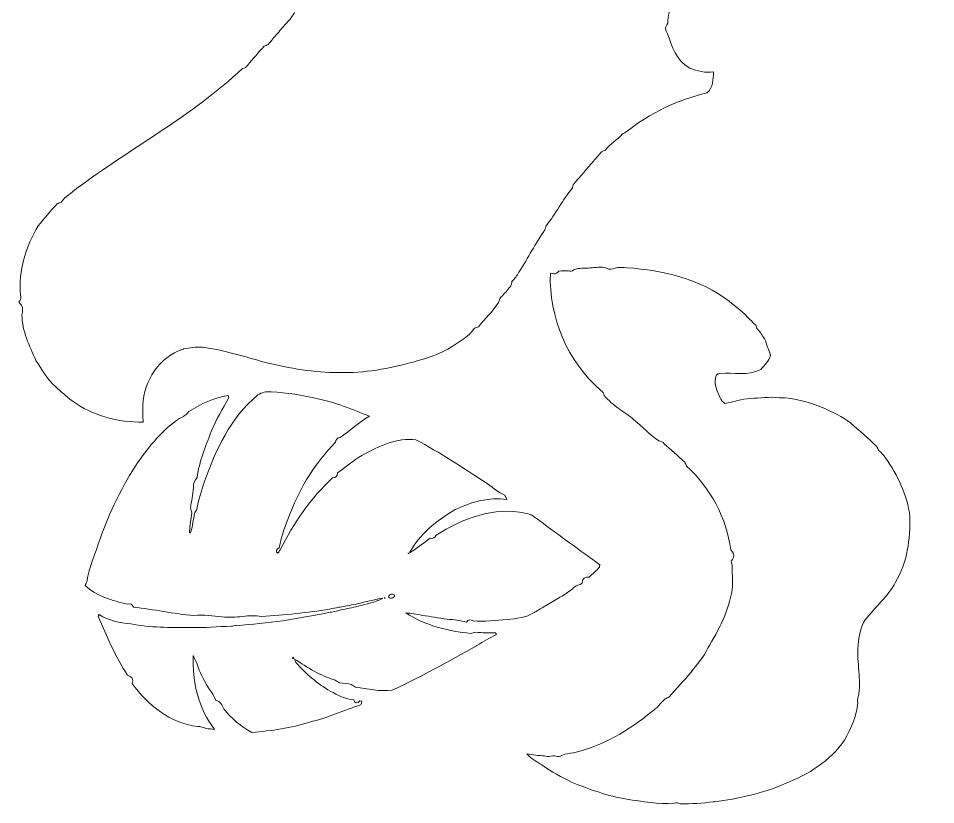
# Model space of a CAD drawing. Header units: millimetres. Extents: x 1315 to 1877, y -2074 to -1612.
# Drawn here: x 1727.4 to 1785.6, y -1933 to -1883.2 of the extents above; entities that cross this region are included whole.
import ezdxf

# ---------------------------------------------------------------- set-up
doc = ezdxf.new("R2010")
doc.units = ezdxf.units.MM
doc.header["$MEASUREMENT"] = 0
doc.layers.add('Layer 1', color=7, linetype='Continuous')

msp = doc.modelspace()

# ---------------------------------------------------------------- linework, layer by layer
at = {"layer": 'Layer 1', "color": 250, "lineweight": 9}
for points, knots in [([(1768.7746, -1839.0811), (1769.3798, -1838.9005), (1769.9965, -1838.6234), (1770.6403, -1838.6697), (1770.6403, -1838.6697), (1770.8175, -1838.7192), (1771.0152, -1838.7286), (1771.1668, -1838.6009), (1771.1668, -1838.6009), (1771.3886, -1838.4445), (1771.6702, -1838.5734), (1771.921, -1838.5554), (1771.921, -1838.5554), (1773.6891, -1838.6145), (1775.3751, -1839.3145), (1776.828, -1840.2919), (1776.828, -1840.2919), (1777.0095, -1840.4356), (1777.1842, -1840.5895), (1777.3536, -1840.7492), (1777.3536, -1840.7492), (1777.42, -1840.7714), (1777.5536, -1840.8129), (1777.6197, -1840.8333), (1777.6197, -1840.8333), (1777.9649, -1841.097), (1778.335, -1841.3541), (1778.6054, -1841.6966), (1778.6054, -1841.6966), (1778.6396, -1841.8375), (1778.7173, -1841.948), (1778.8378, -1842.0289), (1778.8378, -1842.0289), (1779.1564, -1842.2889), (1779.4904, -1842.5414), (1779.7476, -1842.8689), (1779.7476, -1842.8689), (1779.7528, -1842.875), (1779.7641, -1842.8883), (1779.7702, -1842.8953), (1779.7702, -1842.8953), (1779.9525, -1843.1357), (1780.1637, -1843.3505), (1780.3625, -1843.5756), (1780.3625, -1843.5756), (1780.3676, -1843.5818), (1780.378, -1843.594), (1780.3831, -1843.6001), (1780.3831, -1843.6001), (1782.8213, -1846.658), (1784.4814, -1850.3247), (1785.1983, -1854.1675), (1785.1983, -1854.1675), (1785.1998, -1854.1758), (1785.2039, -1854.1914), (1785.2054, -1854.1998), (1785.2054, -1854.1998), (1785.2815, -1854.5251), (1785.3057, -1854.8598), (1785.3541, -1855.1908), (1785.3541, -1855.1908), (1785.3556, -1855.1992), (1785.3587, -1855.214), (1785.3602, -1855.2224), (1785.3602, -1855.2224), (1785.5086, -1856.0474), (1785.5591, -1856.8932), (1785.564, -1857.7291), (1785.564, -1857.7291), (1785.5025, -1857.8473), (1785.4922, -1857.9708), (1785.5336, -1858.0971), (1785.5336, -1858.0971), (1785.578, -1860.7181), (1784.7794, -1863.2732), (1783.7386, -1865.6516), (1783.7386, -1865.6516), (1783.3844, -1866.2643), (1783.1475, -1866.9535), (1782.7063, -1867.507), (1782.7063, -1867.507), (1782.6906, -1867.5739), (1782.6585, -1867.7065), (1782.6429, -1867.7734), (1782.6429, -1867.7734), (1782.5377, -1867.9201), (1782.4224, -1868.0581), (1782.2991, -1868.1874), (1782.2991, -1868.1874), (1782.2795, -1868.2527), (1782.2398, -1868.3841), (1782.2203, -1868.4494), (1782.2203, -1868.4494), (1781.8978, -1868.8852), (1781.6911, -1869.4033), (1781.279, -1869.7709), (1781.279, -1869.7709), (1781.2605, -1869.8371), (1781.2219, -1869.9712), (1781.2035, -1870.0374), (1781.2035, -1870.0374), (1780.9435, -1870.3963), (1780.6448, -1870.7253), (1780.3491, -1871.0552), (1780.3491, -1871.0552), (1780.2436, -1871.1495), (1780.1898, -1871.2688), (1780.1855, -1871.4117), (1780.1855, -1871.4117), (1779.4568, -1872.3544), (1778.6427, -1873.2361), (1777.8661, -1874.1414), (1777.8661, -1874.1414), (1777.383, -1874.4617), (1777.0372, -1874.9247), (1776.6497, -1875.3449), (1776.6497, -1875.3449), (1776.586, -1875.3721), (1776.4588, -1875.4249), (1776.3952, -1875.4522), (1776.3952, -1875.4522), (1775.8812, -1876.1351), (1775.1216, -1876.5682), (1774.5368, -1877.1833), (1774.5368, -1877.1833), (1774.4744, -1877.2114), (1774.3491, -1877.2676), (1774.2865, -1877.2958), (1774.2865, -1877.2958), (1774.1749, -1877.4439), (1774.0539, -1877.5806), (1773.9229, -1877.7086), (1773.9229, -1877.7086), (1773.8602, -1877.7349), (1773.7319, -1877.7868), (1773.6691, -1877.813), (1773.6691, -1877.813), (1773.439, -1878.0929), (1773.1059, -1878.2633), (1772.8552, -1878.5222), (1772.8552, -1878.5222), (1772.7937, -1878.5512), (1772.6706, -1878.6112), (1772.6093, -1878.6419), (1772.6093, -1878.6419), (1771.4485, -1879.7504), (1770.0714, -1880.6501), (1769.0774, -1881.9317), (1769.0774, -1881.9317), (1769.0561, -1881.9971), (1769.0144, -1882.1286), (1768.993, -1882.1941), (1768.993, -1882.1941), (1768.7498, -1882.5864), (1768.5646, -1883.0289), (1768.5869, -1883.4997), (1768.5869, -1883.4997), (1768.5869, -1883.4997), (1768.5321, -1883.5938), (1768.5321, -1883.5938), (1768.5321, -1883.5938), (1768.3921, -1883.7526), (1768.4485, -1883.9649), (1768.5597, -1884.1216), (1768.5597, -1884.1216), (1768.8496, -1884.9585), (1769.1396, -1885.909), (1769.993, -1886.3464), (1769.993, -1886.3464), (1770.4671, -1886.5151), (1770.9721, -1886.674), (1771.4822, -1886.5878), (1771.4822, -1886.5878), (1771.4852, -1887.0489), (1771.4657, -1887.5885), (1771.079, -1887.9064), (1771.079, -1887.9064), (1769.2298, -1888.3514), (1767.454, -1889.1995), (1765.9613, -1890.3816), (1765.9613, -1890.3816), (1765.899, -1890.4136), (1765.7781, -1890.4771), (1765.7167, -1890.5078), (1765.7167, -1890.5078), (1765.405, -1890.9009), (1764.9365, -1891.1292), (1764.6354, -1891.5382), (1764.6354, -1891.5382), (1764.5711, -1891.5683), (1764.4453, -1891.6294), (1764.3821, -1891.6604), (1764.3821, -1891.6604), (1763.8283, -1892.3004), (1763.2816, -1892.9463), (1762.7227, -1893.58), (1762.7227, -1893.58), (1762.6182, -1893.675), (1762.5605, -1893.7929), (1762.5515, -1893.9351), (1762.5515, -1893.9351), (1761.9186, -1894.6832), (1761.4982, -1895.5859), (1760.8781, -1896.3414), (1760.8781, -1896.3414), (1760.8597, -1896.4074), (1760.8217, -1896.5388), (1760.8022, -1896.604), (1760.8022, -1896.604), (1760.1971, -1897.4456), (1759.7379, -1898.3831), (1759.1741, -1899.2516), (1759.1741, -1899.2516), (1759.1691, -1899.2595), (1759.1619, -1899.274), (1759.1567, -1899.2819), (1759.1567, -1899.2819), (1759.0333, -1899.4984), (1758.8844, -1899.6982), (1758.708, -1899.8727), (1758.708, -1899.8727), (1758.6924, -1899.9394), (1758.6603, -1900.0723), (1758.6438, -1900.14), (1758.6438, -1900.14), (1758.4817, -1900.365), (1758.2907, -1900.5689), (1758.1027, -1900.7733), (1758.1027, -1900.7733), (1757.9666, -1900.8848), (1757.9118, -1901.054), (1757.8583, -1901.2138), (1757.8583, -1901.2138), (1757.498, -1901.7724), (1756.9982, -1902.2301), (1756.5864, -1902.7514), (1756.5864, -1902.7514), (1756.5232, -1902.7722), (1756.3981, -1902.8163), (1756.335, -1902.8371), (1756.335, -1902.8371), (1755.9847, -1903.3519), (1755.427, -1903.6536), (1754.9228, -1903.9925), (1754.9228, -1903.9925), (1754.1743, -1904.4876), (1753.2988, -1904.7271), (1752.4488, -1904.9815), (1752.4488, -1904.9815), (1750.915, -1905.3819), (1749.3387, -1905.7041), (1747.7455, -1905.6383), (1747.7455, -1905.6383), (1746.1711, -1905.6745), (1744.6145, -1905.3612), (1743.0884, -1905.0045), (1743.0884, -1905.0045), (1741.7638, -1904.6467), (1740.4521, -1904.2109), (1739.0854, -1904.042), (1739.0854, -1904.042), (1738.6834, -1904.0188), (1738.2779, -1904.0625), (1737.8869, -1904.1519), (1737.8869, -1904.1519), (1737.8769, -1904.1554), (1737.8559, -1904.1618), (1737.8458, -1904.1654), (1737.8458, -1904.1654), (1736.3525, -1904.6425), (1735.368, -1906.1746), (1735.3149, -1907.7106), (1735.3149, -1907.7106), (1735.3146, -1907.7191), (1735.3131, -1907.7352), (1735.3127, -1907.7437), (1735.3127, -1907.7437), (1735.2838, -1908.0937), (1735.3027, -1908.4449), (1735.3337, -1908.794), (1735.3337, -1908.794), (1733.7361, -1908.8084), (1732.1247, -1908.3887), (1730.8205, -1907.4433), (1730.8205, -1907.4433), (1730.455, -1907.1587), (1730.1108, -1906.8471), (1729.7696, -1906.5361), (1729.7696, -1906.5361), (1729.2435, -1906.0751), (1728.9034, -1905.4565), (1728.5263, -1904.8792), (1728.5263, -1904.8792), (1728.1244, -1903.9615), (1727.6444, -1903.017), (1727.6415, -1901.9942), (1727.6415, -1901.9942), (1727.672, -1901.7641), (1727.7448, -1901.4867), (1727.5492, -1901.3046), (1727.5492, -1901.3046), (1727.5492, -1901.3046), (1727.449, -1901.1817), (1727.449, -1901.1817), (1727.449, -1901.1817), (1727.449, -1901.1817), (1727.5036, -1901.096), (1727.5036, -1901.096), (1727.5036, -1901.096), (1727.5804, -1900.9843), (1727.5928, -1900.8624), (1727.5388, -1900.7305), (1727.5388, -1900.7305), (1727.4114, -1899.1996), (1727.8791, -1897.6539), (1728.6668, -1896.3485), (1728.6668, -1896.3485), (1729.0506, -1895.8677), (1729.4534, -1895.3995), (1729.8741, -1894.9488), (1729.8741, -1894.9488), (1729.9369, -1894.9224), (1730.063, -1894.867), (1730.1266, -1894.8397), (1730.1266, -1894.8397), (1730.3838, -1894.4838), (1730.7783, -1894.2684), (1731.1046, -1893.9823), (1731.1046, -1893.9823), (1734.5742, -1891.3976), (1738.4522, -1889.3542), (1741.6231, -1886.3766), (1741.6231, -1886.3766), (1741.76, -1886.3532), (1741.8675, -1886.285), (1741.946, -1886.1713), (1741.946, -1886.1713), (1742.2884, -1885.761), (1742.6254, -1885.3429), (1743.0007, -1884.9611), (1743.0007, -1884.9611), (1743.0644, -1884.9338), (1743.1904, -1884.8785), (1743.2541, -1884.8511), (1743.2541, -1884.8511), (1743.3271, -1884.7622), (1743.473, -1884.5842), (1743.546, -1884.4953), (1743.546, -1884.4953), (1743.6485, -1884.3864), (1743.7458, -1884.2731), (1743.8383, -1884.1555), (1743.8383, -1884.1555), (1744.0551, -1883.8973), (1744.279, -1883.645), (1744.5056, -1883.3936), (1744.5056, -1883.3936), (1744.7124, -1883.1877), (1744.8661, -1882.938), (1744.9926, -1882.6752), (1744.9926, -1882.6752), (1745.1535, -1882.395), (1745.3775, -1882.1568), (1745.5979, -1881.9228), (1745.5979, -1881.9228), (1745.6193, -1881.8574), (1745.6591, -1881.726), (1745.6793, -1881.6597), (1745.6793, -1881.6597), (1746.0602, -1881.0507), (1746.3659, -1880.3788), (1746.8596, -1879.8512), (1746.8596, -1879.8512), (1746.9921, -1879.7419), (1747.0451, -1879.5748), (1747.0922, -1879.4146), (1747.0922, -1879.4146), (1747.5084, -1878.7176), (1748.1968, -1878.2598), (1748.7426, -1877.6758), (1748.7426, -1877.6758), (1748.8053, -1877.6476), (1748.9304, -1877.5913), (1748.993, -1877.5632), (1748.993, -1877.5632), (1749.2688, -1877.1167), (1749.7996, -1876.9699), (1750.1672, -1876.6216), (1750.1672, -1876.6216), (1750.4628, -1876.3752), (1750.8032, -1876.1902), (1751.1155, -1875.9669), (1751.1155, -1875.9669), (1751.6581, -1875.6279), (1752.1997, -1875.2862), (1752.7161, -1874.9089), (1752.7161, -1874.9089), (1753.4773, -1874.4211), (1754.2171, -1873.8995), (1754.9301, -1873.3441), (1754.9301, -1873.3441), (1755.6435, -1872.9444), (1756.2649, -1872.3435), (1756.7253, -1871.6704), (1756.7253, -1871.6704), (1756.7253, -1871.6704), (1756.7572, -1871.6577), (1756.7572, -1871.6577), (1756.7572, -1871.6577), (1756.9952, -1871.6059), (1757.1141, -1871.3804), (1757.1775, -1871.1648), (1757.1775, -1871.1648), (1757.3954, -1870.7207), (1757.8433, -1870.4291), (1758.0369, -1869.9627), (1758.0369, -1869.9627), (1759.1311, -1868.1447), (1759.3595, -1865.9851), (1759.5864, -1863.9183), (1759.5864, -1863.9183), (1759.5867, -1863.9099), (1759.5875, -1863.8948), (1759.5888, -1863.8872), (1759.5888, -1863.8872), (1759.6048, -1863.676), (1759.6197, -1863.464), (1759.6347, -1863.2519), (1759.6347, -1863.2519), (1759.635, -1863.2434), (1759.6365, -1863.2274), (1759.637, -1863.2189), (1759.637, -1863.2189), (1759.6591, -1862.7915), (1759.6973, -1862.3658), (1759.7214, -1861.9383), (1759.7214, -1861.9383), (1759.7217, -1861.9298), (1759.7223, -1861.9129), (1759.7227, -1861.9045), (1759.7227, -1861.9045), (1759.8764, -1859.651), (1759.8152, -1857.3801), (1760.1774, -1855.1437), (1760.1774, -1855.1437), (1760.2832, -1854.3698), (1760.6071, -1853.6524), (1760.9242, -1852.9451), (1760.9242, -1852.9451), (1761.0459, -1852.694), (1761.1552, -1852.4269), (1761.3625, -1852.2286), (1761.3625, -1852.2286), (1761.382, -1852.1634), (1761.4198, -1852.0302), (1761.4392, -1851.965), (1761.4392, -1851.965), (1761.8024, -1851.5081), (1762.0094, -1850.9449), (1762.46, -1850.5529), (1762.46, -1850.5529), (1762.4755, -1850.486), (1762.5058, -1850.3535), (1762.5214, -1850.2867), (1762.5214, -1850.2867), (1762.9954, -1849.695), (1763.5102, -1849.1368), (1763.9911, -1848.5493), (1763.9911, -1848.5493), (1764.0981, -1848.4371), (1764.2016, -1848.3187), (1764.2993, -1848.1951), (1764.2993, -1848.1951), (1765.0543, -1847.2278), (1765.9258, -1846.3624), (1766.692, -1845.4046), (1766.692, -1845.4046), (1767.0673, -1844.9601), (1767.4771, -1844.5382), (1767.758, -1844.0229), (1767.758, -1844.0229), (1767.9333, -1843.7482), (1768.153, -1843.5028), (1768.3779, -1843.2655), (1768.3779, -1843.2655), (1768.3974, -1843.2003), (1768.4344, -1843.068), (1768.4539, -1843.0029), (1768.4539, -1843.0029), (1768.9785, -1842.1758), (1769.4633, -1841.2045), (1769.3011, -1840.1966), (1769.3011, -1840.1966), (1769.2804, -1839.8596), (1769.1133, -1839.5591), (1768.9135, -1839.2948), (1768.9135, -1839.2948), (1768.9093, -1839.2876), (1768.9006, -1839.2733), (1768.8955, -1839.267), (1768.8955, -1839.267), (1768.8955, -1839.267), (1768.7746, -1839.0811), (1768.7746, -1839.0811)], [0, 0, 0, 0, 0.007874, 0.007874, 0.007874, 0.007874, 0.015748, 0.015748, 0.015748, 0.015748, 0.023622, 0.023622, 0.023622, 0.023622, 0.0314961, 0.0314961, 0.0314961, 0.0314961, 0.0393701, 0.0393701, 0.0393701, 0.0393701, 0.0472441, 0.0472441, 0.0472441, 0.0472441, 0.0551181, 0.0551181, 0.0551181, 0.0551181, 0.0629921, 0.0629921, 0.0629921, 0.0629921, 0.0708661, 0.0708661, 0.0708661, 0.0708661, 0.0787402, 0.0787402, 0.0787402, 0.0787402, 0.0866142, 0.0866142, 0.0866142, 0.0866142, 0.0944882, 0.0944882, 0.0944882, 0.0944882, 0.1023622, 0.1023622, 0.1023622, 0.1023622, 0.1102362, 0.1102362, 0.1102362, 0.1102362, 0.1181102, 0.1181102, 0.1181102, 0.1181102, 0.1259843, 0.1259843, 0.1259843, 0.1259843, 0.1338583, 0.1338583, 0.1338583, 0.1338583, 0.1417323, 0.1417323, 0.1417323, 0.1417323, 0.1496063, 0.1496063, 0.1496063, 0.1496063, 0.1574803, 0.1574803, 0.1574803, 0.1574803, 0.1653543, 0.1653543, 0.1653543, 0.1653543, 0.1732283, 0.1732283, 0.1732283, 0.1732283, 0.1811024, 0.1811024, 0.1811024, 0.1811024, 0.1889764, 0.1889764, 0.1889764, 0.1889764, 0.1968504, 0.1968504, 0.1968504, 0.1968504, 0.2047244, 0.2047244, 0.2047244, 0.2047244, 0.2125984, 0.2125984, 0.2125984, 0.2125984, 0.2204724, 0.2204724, 0.2204724, 0.2204724, 0.2283465, 0.2283465, 0.2283465, 0.2283465, 0.2362205, 0.2362205, 0.2362205, 0.2362205, 0.2440945, 0.2440945, 0.2440945, 0.2440945, 0.2519685, 0.2519685, 0.2519685, 0.2519685, 0.2598425, 0.2598425, 0.2598425, 0.2598425, 0.2677165, 0.2677165, 0.2677165, 0.2677165, 0.2755906, 0.2755906, 0.2755906, 0.2755906, 0.2834646, 0.2834646, 0.2834646, 0.2834646, 0.2913386, 0.2913386, 0.2913386, 0.2913386, 0.2992126, 0.2992126, 0.2992126, 0.2992126, 0.3070866, 0.3070866, 0.3070866, 0.3070866, 0.3149606, 0.3149606, 0.3149606, 0.3149606, 0.3228346, 0.3228346, 0.3228346, 0.3228346, 0.3307087, 0.3307087, 0.3307087, 0.3307087, 0.3385827, 0.3385827, 0.3385827, 0.3385827, 0.3464567, 0.3464567, 0.3464567, 0.3464567, 0.3543307, 0.3543307, 0.3543307, 0.3543307, 0.3622047, 0.3622047, 0.3622047, 0.3622047, 0.3700787, 0.3700787, 0.3700787, 0.3700787, 0.3779528, 0.3779528, 0.3779528, 0.3779528, 0.3858268, 0.3858268, 0.3858268, 0.3858268, 0.3937008, 0.3937008, 0.3937008, 0.3937008, 0.4015748, 0.4015748, 0.4015748, 0.4015748, 0.4094488, 0.4094488, 0.4094488, 0.4094488, 0.4173228, 0.4173228, 0.4173228, 0.4173228, 0.4251969, 0.4251969, 0.4251969, 0.4251969, 0.4330709, 0.4330709, 0.4330709, 0.4330709, 0.4409449, 0.4409449, 0.4409449, 0.4409449, 0.4488189, 0.4488189, 0.4488189, 0.4488189, 0.4566929, 0.4566929, 0.4566929, 0.4566929, 0.4645669, 0.4645669, 0.4645669, 0.4645669, 0.4724409, 0.4724409, 0.4724409, 0.4724409, 0.480315, 0.480315, 0.480315, 0.480315, 0.488189, 0.488189, 0.488189, 0.488189, 0.496063, 0.496063, 0.496063, 0.496063, 0.503937, 0.503937, 0.503937, 0.503937, 0.511811, 0.511811, 0.511811, 0.511811, 0.519685, 0.519685, 0.519685, 0.519685, 0.5275591, 0.5275591, 0.5275591, 0.5275591, 0.5354331, 0.5354331, 0.5354331, 0.5354331, 0.5433071, 0.5433071, 0.5433071, 0.5433071, 0.5511811, 0.5511811, 0.5511811, 0.5511811, 0.5590551, 0.5590551, 0.5590551, 0.5590551, 0.5669291, 0.5669291, 0.5669291, 0.5669291, 0.5748031, 0.5748031, 0.5748031, 0.5748031, 0.5826772, 0.5826772, 0.5826772, 0.5826772, 0.5905512, 0.5905512, 0.5905512, 0.5905512, 0.5984252, 0.5984252, 0.5984252, 0.5984252, 0.6062992, 0.6062992, 0.6062992, 0.6062992, 0.6141732, 0.6141732, 0.6141732, 0.6141732, 0.6220472, 0.6220472, 0.6220472, 0.6220472, 0.6299213, 0.6299213, 0.6299213, 0.6299213, 0.6377953, 0.6377953, 0.6377953, 0.6377953, 0.6456693, 0.6456693, 0.6456693, 0.6456693, 0.6535433, 0.6535433, 0.6535433, 0.6535433, 0.6614173, 0.6614173, 0.6614173, 0.6614173, 0.6692913, 0.6692913, 0.6692913, 0.6692913, 0.6771654, 0.6771654, 0.6771654, 0.6771654, 0.6850394, 0.6850394, 0.6850394, 0.6850394, 0.6929134, 0.6929134, 0.6929134, 0.6929134, 0.7007874, 0.7007874, 0.7007874, 0.7007874, 0.7086614, 0.7086614, 0.7086614, 0.7086614, 0.7165354, 0.7165354, 0.7165354, 0.7165354, 0.7244094, 0.7244094, 0.7244094, 0.7244094, 0.7322835, 0.7322835, 0.7322835, 0.7322835, 0.7401575, 0.7401575, 0.7401575, 0.7401575, 0.7480315, 0.7480315, 0.7480315, 0.7480315, 0.7559055, 0.7559055, 0.7559055, 0.7559055, 0.7637795, 0.7637795, 0.7637795, 0.7637795, 0.7716535, 0.7716535, 0.7716535, 0.7716535, 0.7795276, 0.7795276, 0.7795276, 0.7795276, 0.7874016, 0.7874016, 0.7874016, 0.7874016, 0.7952756, 0.7952756, 0.7952756, 0.7952756, 0.8031496, 0.8031496, 0.8031496, 0.8031496, 0.8110236, 0.8110236, 0.8110236, 0.8110236, 0.8188976, 0.8188976, 0.8188976, 0.8188976, 0.8267717, 0.8267717, 0.8267717, 0.8267717, 0.8346457, 0.8346457, 0.8346457, 0.8346457, 0.8425197, 0.8425197, 0.8425197, 0.8425197, 0.8503937, 0.8503937, 0.8503937, 0.8503937, 0.8582677, 0.8582677, 0.8582677, 0.8582677, 0.8661417, 0.8661417, 0.8661417, 0.8661417, 0.8740157, 0.8740157, 0.8740157, 0.8740157, 0.8818898, 0.8818898, 0.8818898, 0.8818898, 0.8897638, 0.8897638, 0.8897638, 0.8897638, 0.8976378, 0.8976378, 0.8976378, 0.8976378, 0.9055118, 0.9055118, 0.9055118, 0.9055118, 0.9133858, 0.9133858, 0.9133858, 0.9133858, 0.9212598, 0.9212598, 0.9212598, 0.9212598, 0.9291339, 0.9291339, 0.9291339, 0.9291339, 0.9370079, 0.9370079, 0.9370079, 0.9370079, 0.9448819, 0.9448819, 0.9448819, 0.9448819, 0.9527559, 0.9527559, 0.9527559, 0.9527559, 0.9606299, 0.9606299, 0.9606299, 0.9606299, 0.9685039, 0.9685039, 0.9685039, 0.9685039, 0.976378, 0.976378, 0.976378, 0.976378, 0.984252, 0.984252, 0.984252, 0.984252, 1, 1, 1, 1]), ([(1766.0222, -1899.0023), (1768.2961, -1899.1656), (1770.6457, -1899.7137), (1772.4844, -1901.1238), (1772.4844, -1901.1238), (1772.949, -1901.4807), (1773.4016, -1901.8551), (1773.8032, -1902.2832), (1773.8032, -1902.2832), (1773.9255, -1902.4022), (1774.0472, -1902.5242), (1774.167, -1902.6481), (1774.167, -1902.6481), (1774.1943, -1902.711), (1774.247, -1902.839), (1774.2723, -1902.9021), (1774.2723, -1902.9021), (1774.4689, -1903.071), (1774.5834, -1903.3085), (1774.7346, -1903.5148), (1774.7346, -1903.5148), (1774.8732, -1903.8549), (1774.9851, -1904.2031), (1775.097, -1904.5514), (1775.097, -1904.5514), (1775.026, -1904.9265), (1774.7286, -1905.1806), (1774.4825, -1905.4483), (1774.4825, -1905.4483), (1773.6711, -1905.8778), (1772.7648, -1905.6225), (1771.9018, -1905.7093), (1771.9018, -1905.7093), (1771.7279, -1905.6843), (1771.6031, -1905.851), (1771.6222, -1906.0129), (1771.6222, -1906.0129), (1771.5249, -1906.4318), (1771.7278, -1906.8289), (1771.8907, -1907.2012), (1771.8907, -1907.2012), (1771.9246, -1907.2628), (1771.9911, -1907.3871), (1772.0229, -1907.4489), (1772.0229, -1907.4489), (1772.072, -1907.4871), (1772.1683, -1907.5619), (1772.2165, -1907.5993), (1772.2165, -1907.5993), (1772.7582, -1907.5282), (1773.2722, -1907.305), (1773.8229, -1907.2895), (1773.8229, -1907.2895), (1774.4409, -1907.2699), (1775.0595, -1907.1679), (1775.6783, -1907.241), (1775.6783, -1907.241), (1776.6338, -1907.2572), (1777.5622, -1907.5392), (1778.4491, -1907.8781), (1778.4491, -1907.8781), (1779.0465, -1908.1529), (1779.6476, -1908.4435), (1780.18, -1908.8355), (1780.18, -1908.8355), (1780.7321, -1909.3371), (1781.3079, -1909.8137), (1781.8468, -1910.33), (1781.8468, -1910.33), (1781.875, -1910.3939), (1781.9285, -1910.5208), (1781.9557, -1910.5839), (1781.9557, -1910.5839), (1782.117, -1910.7107), (1782.259, -1910.8577), (1782.3787, -1911.0257), (1782.3787, -1911.0257), (1782.3838, -1911.0319), (1782.393, -1911.0454), (1782.398, -1911.0516), (1782.398, -1911.0516), (1783.1704, -1912.1598), (1783.784, -1913.4171), (1783.9464, -1914.7712), (1783.9464, -1914.7712), (1783.9636, -1916.2013), (1783.787, -1917.6948), (1783.0287, -1918.9415), (1783.0287, -1918.9415), (1782.5615, -1919.8577), (1781.7316, -1920.5093), (1781.1117, -1921.3167), (1781.1117, -1921.3167), (1780.8185, -1921.7971), (1780.7103, -1922.3619), (1780.6614, -1922.9175), (1780.6614, -1922.9175), (1780.661, -1922.926), (1780.6593, -1922.942), (1780.6588, -1922.9505), (1780.6588, -1922.9505), (1780.5672, -1924.0369), (1780.8805, -1925.1307), (1780.6695, -1926.2104), (1780.6695, -1926.2104), (1780.6101, -1926.3292), (1780.6018, -1926.4524), (1780.6422, -1926.5802), (1780.6422, -1926.5802), (1780.58, -1927.426), (1780.2133, -1928.2228), (1779.7925, -1928.9489), (1779.7925, -1928.9489), (1778.911, -1930.2789), (1777.4931, -1931.1336), (1776.0348, -1931.7088), (1776.0348, -1931.7088), (1774.6122, -1932.3334), (1773.0789, -1932.6744), (1771.5421, -1932.8479), (1771.5421, -1932.8479), (1771.5338, -1932.8493), (1771.5171, -1932.8522), (1771.5087, -1932.8537), (1771.5087, -1932.8537), (1770.8028, -1932.9525), (1770.0783, -1933.0067), (1769.3699, -1932.9886), (1769.3699, -1932.9886), (1769.2516, -1932.9207), (1769.1299, -1932.9066), (1769.0019, -1932.9434), (1769.0019, -1932.9434), (1767.9954, -1933.0427), (1766.9836, -1932.8529), (1765.9928, -1932.687), (1765.9928, -1932.687), (1764.7935, -1932.5094), (1763.6593, -1932.0769), (1762.5373, -1931.6324), (1762.5373, -1931.6324), (1761.8777, -1931.2883), (1761.1911, -1930.9785), (1760.6031, -1930.5157), (1760.6031, -1930.5157), (1760.2526, -1930.329), (1759.9221, -1930.1138), (1759.6594, -1929.8122), (1759.6594, -1929.8122), (1760.0273, -1929.9174), (1760.4094, -1929.9149), (1760.7847, -1929.9577), (1760.7847, -1929.9577), (1760.9545, -1930.0075), (1761.1296, -1929.9913), (1761.296, -1929.939), (1761.296, -1929.939), (1761.3496, -1929.9441), (1761.4553, -1929.9566), (1761.508, -1929.9608), (1761.508, -1929.9608), (1761.6405, -1930.0128), (1761.765, -1929.9978), (1761.881, -1929.9168), (1761.881, -1929.9168), (1762.1074, -1929.8029), (1762.371, -1929.8122), (1762.6136, -1929.7479), (1762.6136, -1929.7479), (1764.4579, -1929.3451), (1766.1118, -1928.3337), (1767.5666, -1927.16), (1767.5666, -1927.16), (1767.9007, -1926.9366), (1768.1392, -1926.6075), (1768.431, -1926.336), (1768.431, -1926.336), (1768.4929, -1926.3059), (1768.6194, -1926.245), (1768.6821, -1926.214), (1768.6821, -1926.214), (1769.1341, -1925.6799), (1769.6195, -1925.1738), (1770.0695, -1924.6361), (1770.0695, -1924.6361), (1770.4427, -1924.147), (1770.8845, -1923.6923), (1771.1356, -1923.1216), (1771.1356, -1923.1216), (1771.8267, -1921.9727), (1772.4591, -1920.7505), (1772.6751, -1919.4121), (1772.6751, -1919.4121), (1772.6764, -1919.4026), (1772.6791, -1919.3837), (1772.6795, -1919.3753), (1772.6795, -1919.3753), (1772.7194, -1918.9195), (1772.6692, -1918.4617), (1772.6846, -1918.0055), (1772.6846, -1918.0055), (1772.685, -1917.9952), (1772.6828, -1917.9738), (1772.682, -1917.9626), (1772.682, -1917.9626), (1772.6662, -1917.8728), (1772.6349, -1917.6929), (1772.6192, -1917.603), (1772.6192, -1917.603), (1772.6192, -1917.603), (1772.6911, -1917.4919), (1772.6911, -1917.4919), (1772.6911, -1917.4919), (1772.831, -1917.342), (1772.8066, -1917.1102), (1772.6582, -1916.9788), (1772.6582, -1916.9788), (1772.6582, -1916.9788), (1772.5881, -1916.8883), (1772.5881, -1916.8883), (1772.5881, -1916.8883), (1772.3196, -1914.8645), (1771.2932, -1912.9482), (1769.784, -1911.5811), (1769.784, -1911.5811), (1769.7559, -1911.5173), (1769.7012, -1911.3894), (1769.673, -1911.3256), (1769.673, -1911.3256), (1769.2355, -1910.9361), (1768.7944, -1910.5508), (1768.3639, -1910.1552), (1768.3639, -1910.1552), (1768.2724, -1910.0492), (1768.1564, -1909.9908), (1768.016, -1909.9776), (1768.016, -1909.9776), (1767.4439, -1909.5945), (1766.9806, -1909.0727), (1766.4442, -1908.6433), (1766.4442, -1908.6433), (1766.1521, -1908.3827), (1765.8278, -1908.1626), (1765.4994, -1907.9512), (1765.4994, -1907.9512), (1765.1665, -1907.6987), (1764.8384, -1907.429), (1764.5661, -1907.1103), (1764.5661, -1907.1103), (1764.5407, -1906.9694), (1764.4713, -1906.8584), (1764.356, -1906.7792), (1764.356, -1906.7792), (1762.2227, -1904.9739), (1761.0602, -1902.1227), (1761.1452, -1899.3469), (1761.1452, -1899.3469), (1761.1452, -1899.3469), (1761.261, -1899.3558), (1761.261, -1899.3558), (1761.261, -1899.3558), (1761.4031, -1899.4146), (1761.5217, -1899.3925), (1761.6174, -1899.2884), (1761.6174, -1899.2884), (1761.6174, -1899.2884), (1761.6843, -1899.215), (1761.6843, -1899.215), (1761.6843, -1899.215), (1761.8804, -1899.2051), (1762.0796, -1899.1695), (1762.2771, -1899.196), (1762.2771, -1899.196), (1762.4094, -1899.2479), (1762.531, -1899.2303), (1762.6401, -1899.1432), (1762.6401, -1899.1432), (1762.9514, -1898.9791), (1763.3288, -1899.0538), (1763.6697, -1899.0078), (1763.6697, -1899.0078), (1764.0146, -1899.0114), (1764.3821, -1898.8918), (1764.7133, -1899.0244), (1764.7133, -1899.0244), (1764.8801, -1899.1351), (1765.0777, -1899.1034), (1765.2477, -1899.0173), (1765.2477, -1899.0173), (1765.4866, -1898.9411), (1765.7434, -1898.9901), (1765.9902, -1898.9986), (1765.9902, -1898.9986), (1765.9978, -1899.0001), (1766.0147, -1899.001), (1766.0222, -1899.0023)], [0, 0, 0, 0, 0.0133333, 0.0133333, 0.0133333, 0.0133333, 0.0266667, 0.0266667, 0.0266667, 0.0266667, 0.04, 0.04, 0.04, 0.04, 0.0533333, 0.0533333, 0.0533333, 0.0533333, 0.0666667, 0.0666667, 0.0666667, 0.0666667, 0.08, 0.08, 0.08, 0.08, 0.0933333, 0.0933333, 0.0933333, 0.0933333, 0.1066667, 0.1066667, 0.1066667, 0.1066667, 0.12, 0.12, 0.12, 0.12, 0.1333333, 0.1333333, 0.1333333, 0.1333333, 0.1466667, 0.1466667, 0.1466667, 0.1466667, 0.16, 0.16, 0.16, 0.16, 0.1733333, 0.1733333, 0.1733333, 0.1733333, 0.1866667, 0.1866667, 0.1866667, 0.1866667, 0.2, 0.2, 0.2, 0.2, 0.2133333, 0.2133333, 0.2133333, 0.2133333, 0.2266667, 0.2266667, 0.2266667, 0.2266667, 0.24, 0.24, 0.24, 0.24, 0.2533333, 0.2533333, 0.2533333, 0.2533333, 0.2666667, 0.2666667, 0.2666667, 0.2666667, 0.28, 0.28, 0.28, 0.28, 0.2933333, 0.2933333, 0.2933333, 0.2933333, 0.3066667, 0.3066667, 0.3066667, 0.3066667, 0.32, 0.32, 0.32, 0.32, 0.3333333, 0.3333333, 0.3333333, 0.3333333, 0.3466667, 0.3466667, 0.3466667, 0.3466667, 0.36, 0.36, 0.36, 0.36, 0.3733333, 0.3733333, 0.3733333, 0.3733333, 0.3866667, 0.3866667, 0.3866667, 0.3866667, 0.4, 0.4, 0.4, 0.4, 0.4133333, 0.4133333, 0.4133333, 0.4133333, 0.4266667, 0.4266667, 0.4266667, 0.4266667, 0.44, 0.44, 0.44, 0.44, 0.4533333, 0.4533333, 0.4533333, 0.4533333, 0.4666667, 0.4666667, 0.4666667, 0.4666667, 0.48, 0.48, 0.48, 0.48, 0.4933333, 0.4933333, 0.4933333, 0.4933333, 0.5066667, 0.5066667, 0.5066667, 0.5066667, 0.52, 0.52, 0.52, 0.52, 0.5333333, 0.5333333, 0.5333333, 0.5333333, 0.5466667, 0.5466667, 0.5466667, 0.5466667, 0.56, 0.56, 0.56, 0.56, 0.5733333, 0.5733333, 0.5733333, 0.5733333, 0.5866667, 0.5866667, 0.5866667, 0.5866667, 0.6, 0.6, 0.6, 0.6, 0.6133333, 0.6133333, 0.6133333, 0.6133333, 0.6266667, 0.6266667, 0.6266667, 0.6266667, 0.64, 0.64, 0.64, 0.64, 0.6533333, 0.6533333, 0.6533333, 0.6533333, 0.6666667, 0.6666667, 0.6666667, 0.6666667, 0.68, 0.68, 0.68, 0.68, 0.6933333, 0.6933333, 0.6933333, 0.6933333, 0.7066667, 0.7066667, 0.7066667, 0.7066667, 0.72, 0.72, 0.72, 0.72, 0.7333333, 0.7333333, 0.7333333, 0.7333333, 0.7466667, 0.7466667, 0.7466667, 0.7466667, 0.76, 0.76, 0.76, 0.76, 0.7733333, 0.7733333, 0.7733333, 0.7733333, 0.7866667, 0.7866667, 0.7866667, 0.7866667, 0.8, 0.8, 0.8, 0.8, 0.8133333, 0.8133333, 0.8133333, 0.8133333, 0.8266667, 0.8266667, 0.8266667, 0.8266667, 0.84, 0.84, 0.84, 0.84, 0.8533333, 0.8533333, 0.8533333, 0.8533333, 0.8666667, 0.8666667, 0.8666667, 0.8666667, 0.88, 0.88, 0.88, 0.88, 0.8933333, 0.8933333, 0.8933333, 0.8933333, 0.9066667, 0.9066667, 0.9066667, 0.9066667, 0.92, 0.92, 0.92, 0.92, 0.9333333, 0.9333333, 0.9333333, 0.9333333, 0.9466667, 0.9466667, 0.9466667, 0.9466667, 0.96, 0.96, 0.96, 0.96, 0.9733333, 0.9733333, 0.9733333, 0.9733333, 1, 1, 1, 1]), ([(1739.8591, -1928.2691), (1739.6774, -1928.2507), (1739.4944, -1928.2308), (1739.3102, -1928.2121), (1739.3102, -1928.2121), (1739.1411, -1928.1356), (1738.9634, -1928.0912), (1738.7777, -1928.0801), (1738.7777, -1928.0801), (1737.0503, -1927.9013), (1735.6084, -1926.7159), (1734.6189, -1925.3535), (1734.6189, -1925.3535), (1734.7674, -1925.126), (1734.5712, -1924.8941), (1734.3426, -1924.8406), (1734.3426, -1924.8406), (1733.5559, -1923.6842), (1733.0325, -1922.3792), (1732.4739, -1921.1025), (1732.4739, -1921.1025), (1732.4739, -1921.1025), (1732.5371, -1920.9943), (1732.5371, -1920.9943), (1732.5371, -1920.9943), (1733.1396, -1921.3764), (1733.846, -1921.5067), (1734.5435, -1921.5822), (1734.5435, -1921.5822), (1735.7769, -1921.8264), (1737.037, -1921.807), (1738.2884, -1921.8104), (1738.2884, -1921.8104), (1738.3045, -1921.8101), (1738.3338, -1921.8107), (1738.35, -1921.8104), (1738.35, -1921.8104), (1739.2101, -1921.8357), (1740.0666, -1921.7536), (1740.9248, -1921.7305), (1740.9248, -1921.7305), (1741.0056, -1921.7188), (1741.1645, -1921.6934), (1741.2438, -1921.6816), (1741.2438, -1921.6816), (1743.2044, -1921.5601), (1745.154, -1921.2647), (1747.0753, -1920.8659), (1747.0753, -1920.8659), (1747.3376, -1920.8203), (1747.5989, -1920.7651), (1747.8563, -1920.7), (1747.8563, -1920.7), (1748.2252, -1920.6225), (1748.5928, -1920.5447), (1748.9596, -1920.4628), (1748.9596, -1920.4628), (1749.4836, -1920.3072), (1750.0445, -1920.2335), (1750.5231, -1919.9546), (1750.5231, -1919.9546), (1750.2859, -1919.9842), (1750.052, -1920.0354), (1749.8207, -1920.0965), (1749.8207, -1920.0965), (1749.6254, -1920.1402), (1749.4303, -1920.1827), (1749.2353, -1920.2253), (1749.2353, -1920.2253), (1748.8713, -1920.3236), (1748.5007, -1920.3942), (1748.1305, -1920.4622), (1748.1305, -1920.4622), (1747.9931, -1920.4867), (1747.8559, -1920.5087), (1747.718, -1920.5278), (1747.718, -1920.5278), (1747.5303, -1920.5661), (1747.3403, -1920.6014), (1747.1521, -1920.6422), (1747.1521, -1920.6422), (1745.7243, -1920.8755), (1744.2811, -1921.0247), (1742.8359, -1921.1081), (1742.8359, -1921.1081), (1742.438, -1921.0596), (1742.0333, -1921.03), (1741.6372, -1921.1194), (1741.6372, -1921.1194), (1741.206, -1921.1581), (1740.7731, -1921.155), (1740.3402, -1921.1426), (1740.3402, -1921.1426), (1739.746, -1921.0841), (1739.1482, -1920.969), (1738.5488, -1921.0583), (1738.5488, -1921.0583), (1737.2614, -1920.949), (1735.9963, -1920.6494), (1734.71, -1920.5243), (1734.71, -1920.5243), (1734.6546, -1920.3434), (1734.5256, -1920.2768), (1734.3219, -1920.3235), (1734.3219, -1920.3235), (1733.3747, -1920.1229), (1732.3628, -1919.8296), (1731.652, -1919.1394), (1731.652, -1919.1394), (1731.6769, -1919.0817), (1731.7289, -1918.9693), (1731.7535, -1918.9129), (1731.7535, -1918.9129), (1731.8883, -1917.9664), (1732.2959, -1917.091), (1732.5974, -1916.1913), (1732.5974, -1916.1913), (1733.1864, -1914.4674), (1734.0101, -1912.8272), (1735.0146, -1911.3085), (1735.0146, -1911.3085), (1735.7474, -1910.2725), (1736.5581, -1909.2617), (1737.6297, -1908.5584), (1737.6297, -1908.5584), (1737.8631, -1908.4655), (1738.0673, -1908.32), (1738.2233, -1908.1205), (1738.2233, -1908.1205), (1738.9883, -1907.6379), (1739.8129, -1907.2218), (1740.7217, -1907.1034), (1740.7217, -1907.1034), (1740.7217, -1907.1034), (1740.7484, -1907.2345), (1740.7484, -1907.2345), (1740.7484, -1907.2345), (1740.3972, -1907.9595), (1739.9294, -1908.6251), (1739.6417, -1909.3811), (1739.6417, -1909.3811), (1739.29, -1910.3373), (1738.8763, -1911.2881), (1738.7427, -1912.3057), (1738.7427, -1912.3057), (1738.5869, -1912.4853), (1738.5071, -1912.7113), (1738.5179, -1912.9469), (1738.5179, -1912.9469), (1738.4668, -1913.3791), (1738.3907, -1913.809), (1738.3267, -1914.2379), (1738.3267, -1914.2379), (1738.3482, -1914.3161), (1738.3899, -1914.4722), (1738.4116, -1914.5491), (1738.4116, -1914.5491), (1738.3386, -1914.9406), (1738.2894, -1915.3343), (1738.2705, -1915.7301), (1738.2705, -1915.7301), (1738.2705, -1915.7301), (1738.2662, -1915.803), (1738.2662, -1915.803), (1738.2662, -1915.803), (1738.2662, -1915.803), (1738.3379, -1915.8139), (1738.3379, -1915.8139), (1738.3379, -1915.8139), (1738.3379, -1915.8139), (1738.3541, -1915.7428), (1738.3541, -1915.7428), (1738.3541, -1915.7428), (1738.4533, -1915.3647), (1738.5213, -1914.9791), (1738.5713, -1914.5895), (1738.5713, -1914.5895), (1738.6126, -1914.5209), (1738.695, -1914.3836), (1738.7361, -1914.315), (1738.7361, -1914.315), (1738.8236, -1913.7237), (1739.0298, -1913.1601), (1739.2036, -1912.5899), (1739.2036, -1912.5899), (1739.9269, -1910.5641), (1740.8639, -1908.496), (1742.5614, -1907.0987), (1742.5614, -1907.0987), (1742.5719, -1907.0911), (1742.5928, -1907.0769), (1742.6035, -1907.0691), (1742.6035, -1907.0691), (1742.8505, -1906.8954), (1743.1473, -1906.8443), (1743.4426, -1906.8719), (1743.4426, -1906.8719), (1744.445, -1906.9204), (1745.4325, -1907.084), (1746.4086, -1907.3145), (1746.4086, -1907.3145), (1747.5364, -1907.541), (1748.6015, -1907.9948), (1749.6695, -1908.4118), (1749.6695, -1908.4118), (1749.0212, -1908.8213), (1748.4424, -1909.3283), (1747.8078, -1909.7546), (1747.8078, -1909.7546), (1747.636, -1909.7925), (1747.5399, -1909.897), (1747.5204, -1910.0692), (1747.5204, -1910.0692), (1746.2739, -1911.3412), (1745.3123, -1912.8693), (1744.6653, -1914.5267), (1744.6653, -1914.5267), (1744.3917, -1915.2595), (1744.0619, -1915.9837), (1743.9564, -1916.7648), (1743.9564, -1916.7648), (1743.8084, -1916.7877), (1743.6589, -1917.0847), (1743.883, -1917.0973), (1743.883, -1917.0973), (1743.9139, -1917.0445), (1743.978, -1916.9392), (1744.0087, -1916.8864), (1744.0087, -1916.8864), (1744.8702, -1915.2093), (1745.9342, -1913.5978), (1747.3397, -1912.3261), (1747.3397, -1912.3261), (1747.5378, -1912.3161), (1747.6392, -1912.2126), (1747.6441, -1912.014), (1747.6441, -1912.014), (1748.1483, -1911.6281), (1748.6462, -1911.2305), (1749.1923, -1910.903), (1749.1923, -1910.903), (1749.204, -1910.8967), (1749.2245, -1910.8852), (1749.2361, -1910.8789), (1749.2361, -1910.8789), (1750.2617, -1910.3103), (1751.4292, -1909.7579), (1752.6257, -1909.9106), (1752.6257, -1909.9106), (1754.1381, -1910.7122), (1755.5674, -1911.663), (1757.0024, -1912.5945), (1757.0024, -1912.5945), (1757.4246, -1912.8608), (1757.7877, -1913.2249), (1758.2536, -1913.4163), (1758.2536, -1913.4163), (1758.2871, -1913.4856), (1758.3544, -1913.6231), (1758.388, -1913.6921), (1758.388, -1913.6921), (1757.2638, -1913.521), (1756.1468, -1913.8565), (1755.133, -1914.3212), (1755.133, -1914.3212), (1755.1215, -1914.3262), (1755.0997, -1914.3376), (1755.0884, -1914.3424), (1755.0884, -1914.3424), (1753.9497, -1915.021), (1752.8342, -1915.8904), (1752.215, -1917.084), (1752.215, -1917.084), (1752.6675, -1916.7998), (1753.0886, -1916.4681), (1753.5195, -1916.1512), (1753.5195, -1916.1512), (1753.6975, -1916.185), (1753.8261, -1916.1217), (1753.9058, -1915.9587), (1753.9058, -1915.9587), (1755.5563, -1914.8966), (1757.577, -1914.1345), (1759.5569, -1914.5538), (1759.5569, -1914.5538), (1759.9161, -1914.5925), (1760.1859, -1914.8489), (1760.4691, -1915.0446), (1760.4691, -1915.0446), (1761.7238, -1915.9928), (1763.0102, -1916.8976), (1764.275, -1917.8312), (1764.275, -1917.8312), (1764.275, -1917.8312), (1764.253, -1917.9764), (1764.253, -1917.9764), (1764.253, -1917.9764), (1764.0612, -1918.208), (1763.8412, -1918.4139), (1763.6135, -1918.6092), (1763.6135, -1918.6092), (1763.3647, -1918.5659), (1763.159, -1918.7406), (1763.158, -1918.9919), (1763.158, -1918.9919), (1763.1265, -1919.0139), (1763.0649, -1919.0593), (1763.0334, -1919.0813), (1763.0334, -1919.0813), (1762.8324, -1919.1094), (1762.6663, -1919.2259), (1762.5393, -1919.3751), (1762.5393, -1919.3751), (1762.299, -1919.5565), (1762.0479, -1919.7202), (1761.7884, -1919.8706), (1761.7884, -1919.8706), (1761.7708, -1919.88), (1761.7357, -1919.9), (1761.7179, -1919.9107), (1761.7179, -1919.9107), (1761.4369, -1920.0699), (1761.1668, -1920.2454), (1760.8888, -1920.4104), (1760.8888, -1920.4104), (1760.8785, -1920.4168), (1760.8567, -1920.4281), (1760.8463, -1920.4347), (1760.8463, -1920.4347), (1760.6158, -1920.5694), (1760.3877, -1920.7058), (1760.1576, -1920.838), (1760.1576, -1920.838), (1760.146, -1920.8442), (1760.1254, -1920.8559), (1760.1137, -1920.8621), (1760.1137, -1920.8621), (1759.6058, -1921.1939), (1758.9904, -1921.2393), (1758.4043, -1921.3024), (1758.4043, -1921.3024), (1757.6917, -1921.3798), (1756.973, -1921.4361), (1756.2552, -1921.3977), (1756.2552, -1921.3977), (1756.0766, -1921.2876), (1755.9353, -1921.3116), (1755.8293, -1921.4719), (1755.8293, -1921.4719), (1755.4293, -1921.3668), (1755.0174, -1921.3134), (1754.6051, -1921.2895), (1754.6051, -1921.2895), (1754.0727, -1921.211), (1753.5418, -1921.1221), (1753.0101, -1921.0398), (1753.0101, -1921.0398), (1752.6693, -1920.9584), (1752.3227, -1920.907), (1751.9737, -1920.8806), (1751.9737, -1920.8806), (1753.2004, -1921.6867), (1754.6623, -1922.0377), (1756.1053, -1922.1881), (1756.1053, -1922.1881), (1756.1828, -1922.1704), (1756.3381, -1922.134), (1756.4172, -1922.1165), (1756.4172, -1922.1165), (1756.8315, -1922.1529), (1757.2487, -1922.1362), (1757.6651, -1922.1422), (1757.6651, -1922.1422), (1757.6651, -1922.1422), (1757.7278, -1922.2575), (1757.7278, -1922.2575), (1757.7278, -1922.2575), (1757.3022, -1922.4694), (1756.8906, -1922.7049), (1756.4873, -1922.9552), (1756.4873, -1922.9552), (1756.4873, -1922.9552), (1756.4697, -1922.9658), (1756.4697, -1922.9658), (1756.4697, -1922.9658), (1756.4697, -1922.9658), (1756.4535, -1922.9755), (1756.4535, -1922.9755), (1756.4535, -1922.9755), (1754.6959, -1923.9595), (1752.9348, -1924.9404), (1751.1056, -1925.7879), (1751.1056, -1925.7879), (1750.3263, -1925.882), (1749.5587, -1925.6968), (1748.7893, -1925.6023), (1748.7893, -1925.6023), (1748.7243, -1925.555), (1748.5941, -1925.4616), (1748.5291, -1925.4142), (1748.5291, -1925.4142), (1748.2746, -1925.3807), (1748.0223, -1925.3437), (1747.768, -1925.309), (1747.768, -1925.309), (1747.6995, -1925.2677), (1747.562, -1925.1866), (1747.4934, -1925.1455), (1747.4934, -1925.1455), (1746.5605, -1924.8682), (1745.7341, -1924.341), (1744.9288, -1923.8144), (1744.9288, -1923.8144), (1744.9476, -1923.8668), (1744.9865, -1923.9717), (1745.0065, -1924.0242), (1745.0065, -1924.0242), (1745.6221, -1924.7506), (1746.3795, -1925.3541), (1747.1938, -1925.8475), (1747.1938, -1925.8475), (1747.6613, -1926.0885), (1748.1376, -1926.3684), (1748.6757, -1926.4009), (1748.6757, -1926.4009), (1748.6625, -1926.6276), (1748.989, -1926.6532), (1749.0613, -1926.4597), (1749.0613, -1926.4597), (1749.0613, -1926.4597), (1749.1904, -1926.4899), (1749.1904, -1926.4899), (1749.1904, -1926.4899), (1749.1766, -1926.5455), (1749.1502, -1926.6578), (1749.1361, -1926.7145), (1749.1361, -1926.7145), (1748.0455, -1927.0606), (1747.0038, -1927.5518), (1745.8817, -1927.8049), (1745.8817, -1927.8049), (1744.698, -1928.1998), (1743.4564, -1928.3516), (1742.2184, -1928.4626), (1742.2184, -1928.4626), (1741.527, -1928.0937), (1740.9251, -1927.5755), (1740.4333, -1926.9669), (1740.4333, -1926.9669), (1740.337, -1926.7395), (1740.2208, -1926.4743), (1739.9441, -1926.4296), (1739.9441, -1926.4296), (1739.7228, -1925.9411), (1739.3623, -1925.5343), (1739.1353, -1925.0492), (1739.1353, -1925.0492), (1738.8827, -1924.5813), (1738.7421, -1924.065), (1738.5042, -1923.5901), (1738.5042, -1923.5901), (1738.4264, -1925.2421), (1738.8199, -1926.9524), (1739.8591, -1928.2691)], [0, 0, 0, 0, 0.008547, 0.008547, 0.008547, 0.008547, 0.017094, 0.017094, 0.017094, 0.017094, 0.025641, 0.025641, 0.025641, 0.025641, 0.034188, 0.034188, 0.034188, 0.034188, 0.042735, 0.042735, 0.042735, 0.042735, 0.0512821, 0.0512821, 0.0512821, 0.0512821, 0.0598291, 0.0598291, 0.0598291, 0.0598291, 0.0683761, 0.0683761, 0.0683761, 0.0683761, 0.0769231, 0.0769231, 0.0769231, 0.0769231, 0.0854701, 0.0854701, 0.0854701, 0.0854701, 0.0940171, 0.0940171, 0.0940171, 0.0940171, 0.1025641, 0.1025641, 0.1025641, 0.1025641, 0.1111111, 0.1111111, 0.1111111, 0.1111111, 0.1196581, 0.1196581, 0.1196581, 0.1196581, 0.1282051, 0.1282051, 0.1282051, 0.1282051, 0.1367521, 0.1367521, 0.1367521, 0.1367521, 0.1452991, 0.1452991, 0.1452991, 0.1452991, 0.1538462, 0.1538462, 0.1538462, 0.1538462, 0.1623932, 0.1623932, 0.1623932, 0.1623932, 0.1709402, 0.1709402, 0.1709402, 0.1709402, 0.1794872, 0.1794872, 0.1794872, 0.1794872, 0.1880342, 0.1880342, 0.1880342, 0.1880342, 0.1965812, 0.1965812, 0.1965812, 0.1965812, 0.2051282, 0.2051282, 0.2051282, 0.2051282, 0.2136752, 0.2136752, 0.2136752, 0.2136752, 0.2222222, 0.2222222, 0.2222222, 0.2222222, 0.2307692, 0.2307692, 0.2307692, 0.2307692, 0.2393162, 0.2393162, 0.2393162, 0.2393162, 0.2478632, 0.2478632, 0.2478632, 0.2478632, 0.2564103, 0.2564103, 0.2564103, 0.2564103, 0.2649573, 0.2649573, 0.2649573, 0.2649573, 0.2735043, 0.2735043, 0.2735043, 0.2735043, 0.2820513, 0.2820513, 0.2820513, 0.2820513, 0.2905983, 0.2905983, 0.2905983, 0.2905983, 0.2991453, 0.2991453, 0.2991453, 0.2991453, 0.3076923, 0.3076923, 0.3076923, 0.3076923, 0.3162393, 0.3162393, 0.3162393, 0.3162393, 0.3247863, 0.3247863, 0.3247863, 0.3247863, 0.3333333, 0.3333333, 0.3333333, 0.3333333, 0.3418803, 0.3418803, 0.3418803, 0.3418803, 0.3504274, 0.3504274, 0.3504274, 0.3504274, 0.3589744, 0.3589744, 0.3589744, 0.3589744, 0.3675214, 0.3675214, 0.3675214, 0.3675214, 0.3760684, 0.3760684, 0.3760684, 0.3760684, 0.3846154, 0.3846154, 0.3846154, 0.3846154, 0.3931624, 0.3931624, 0.3931624, 0.3931624, 0.4017094, 0.4017094, 0.4017094, 0.4017094, 0.4102564, 0.4102564, 0.4102564, 0.4102564, 0.4188034, 0.4188034, 0.4188034, 0.4188034, 0.4273504, 0.4273504, 0.4273504, 0.4273504, 0.4358974, 0.4358974, 0.4358974, 0.4358974, 0.4444444, 0.4444444, 0.4444444, 0.4444444, 0.4529915, 0.4529915, 0.4529915, 0.4529915, 0.4615385, 0.4615385, 0.4615385, 0.4615385, 0.4700855, 0.4700855, 0.4700855, 0.4700855, 0.4786325, 0.4786325, 0.4786325, 0.4786325, 0.4871795, 0.4871795, 0.4871795, 0.4871795, 0.4957265, 0.4957265, 0.4957265, 0.4957265, 0.5042735, 0.5042735, 0.5042735, 0.5042735, 0.5128205, 0.5128205, 0.5128205, 0.5128205, 0.5213675, 0.5213675, 0.5213675, 0.5213675, 0.5299145, 0.5299145, 0.5299145, 0.5299145, 0.5384615, 0.5384615, 0.5384615, 0.5384615, 0.5470085, 0.5470085, 0.5470085, 0.5470085, 0.5555556, 0.5555556, 0.5555556, 0.5555556, 0.5641026, 0.5641026, 0.5641026, 0.5641026, 0.5726496, 0.5726496, 0.5726496, 0.5726496, 0.5811966, 0.5811966, 0.5811966, 0.5811966, 0.5897436, 0.5897436, 0.5897436, 0.5897436, 0.5982906, 0.5982906, 0.5982906, 0.5982906, 0.6068376, 0.6068376, 0.6068376, 0.6068376, 0.6153846, 0.6153846, 0.6153846, 0.6153846, 0.6239316, 0.6239316, 0.6239316, 0.6239316, 0.6324786, 0.6324786, 0.6324786, 0.6324786, 0.6410256, 0.6410256, 0.6410256, 0.6410256, 0.6495726, 0.6495726, 0.6495726, 0.6495726, 0.6581197, 0.6581197, 0.6581197, 0.6581197, 0.6666667, 0.6666667, 0.6666667, 0.6666667, 0.6752137, 0.6752137, 0.6752137, 0.6752137, 0.6837607, 0.6837607, 0.6837607, 0.6837607, 0.6923077, 0.6923077, 0.6923077, 0.6923077, 0.7008547, 0.7008547, 0.7008547, 0.7008547, 0.7094017, 0.7094017, 0.7094017, 0.7094017, 0.7179487, 0.7179487, 0.7179487, 0.7179487, 0.7264957, 0.7264957, 0.7264957, 0.7264957, 0.7350427, 0.7350427, 0.7350427, 0.7350427, 0.7435897, 0.7435897, 0.7435897, 0.7435897, 0.7521368, 0.7521368, 0.7521368, 0.7521368, 0.7606838, 0.7606838, 0.7606838, 0.7606838, 0.7692308, 0.7692308, 0.7692308, 0.7692308, 0.7777778, 0.7777778, 0.7777778, 0.7777778, 0.7863248, 0.7863248, 0.7863248, 0.7863248, 0.7948718, 0.7948718, 0.7948718, 0.7948718, 0.8034188, 0.8034188, 0.8034188, 0.8034188, 0.8119658, 0.8119658, 0.8119658, 0.8119658, 0.8205128, 0.8205128, 0.8205128, 0.8205128, 0.8290598, 0.8290598, 0.8290598, 0.8290598, 0.8376068, 0.8376068, 0.8376068, 0.8376068, 0.8461538, 0.8461538, 0.8461538, 0.8461538, 0.8547009, 0.8547009, 0.8547009, 0.8547009, 0.8632479, 0.8632479, 0.8632479, 0.8632479, 0.8717949, 0.8717949, 0.8717949, 0.8717949, 0.8803419, 0.8803419, 0.8803419, 0.8803419, 0.8888889, 0.8888889, 0.8888889, 0.8888889, 0.8974359, 0.8974359, 0.8974359, 0.8974359, 0.9059829, 0.9059829, 0.9059829, 0.9059829, 0.9145299, 0.9145299, 0.9145299, 0.9145299, 0.9230769, 0.9230769, 0.9230769, 0.9230769, 0.9316239, 0.9316239, 0.9316239, 0.9316239, 0.9401709, 0.9401709, 0.9401709, 0.9401709, 0.9487179, 0.9487179, 0.9487179, 0.9487179, 0.957265, 0.957265, 0.957265, 0.957265, 0.965812, 0.965812, 0.965812, 0.965812, 0.974359, 0.974359, 0.974359, 0.974359, 0.982906, 0.982906, 0.982906, 0.982906, 1, 1, 1, 1]), ([(1752.1804, -1917.1443), (1752.1804, -1917.1443), (1752.1804, -1917.1443), (1752.1804, -1917.1443), (1752.1804, -1917.1443), (1752.1095, -1917.0479), (1752.1095, -1917.0479), (1752.1804, -1917.1443)], [0, 0, 0, 0, 0.3333333, 0.3333333, 0.3333333, 0.3333333, 1, 1, 1, 1]), ([(1750.6696, -1919.977), (1750.6696, -1919.977), (1750.6696, -1919.977), (1750.6696, -1919.977), (1750.6696, -1919.977), (1750.5989, -1919.8873), (1750.5989, -1919.8873), (1750.6696, -1919.977)], [0, 0, 0, 0, 0.3333333, 0.3333333, 0.3333333, 0.3333333, 1, 1, 1, 1]), ([(1751.1984, -1919.8943), (1751.1984, -1919.8943), (1751.1984, -1919.8943), (1751.1984, -1919.8943), (1751.1984, -1919.8943), (1751.4161, -1919.7376), (1751.075, -1919.6241), (1750.9639, -1919.7476), (1750.9639, -1919.7476), (1750.7266, -1919.892), (1751.0902, -1920.0425), (1751.1984, -1919.8943)], [0, 0, 0, 0, 0.25, 0.25, 0.25, 0.25, 0.5, 0.5, 0.5, 0.5, 1, 1, 1, 1]), ([(1744.8824, -1923.7766), (1744.8824, -1923.7766), (1744.8824, -1923.7766), (1744.8824, -1923.7766), (1744.8824, -1923.7766), (1744.867, -1923.7541), (1744.8349, -1923.7106), (1744.8182, -1923.6892), (1744.8182, -1923.6892), (1744.8182, -1923.6892), (1744.805, -1923.7755), (1744.805, -1923.7755), (1744.805, -1923.7755), (1744.805, -1923.7755), (1744.8824, -1923.7766), (1744.8824, -1923.7766)], [0, 0, 0, 0, 0.2, 0.2, 0.2, 0.2, 0.4, 0.4, 0.4, 0.4, 0.6, 0.6, 0.6, 0.6, 1, 1, 1, 1])]:
    msp.add_open_spline(points, degree=3, knots=knots, dxfattribs=at)

doc.saveas('drawing.dxf')
